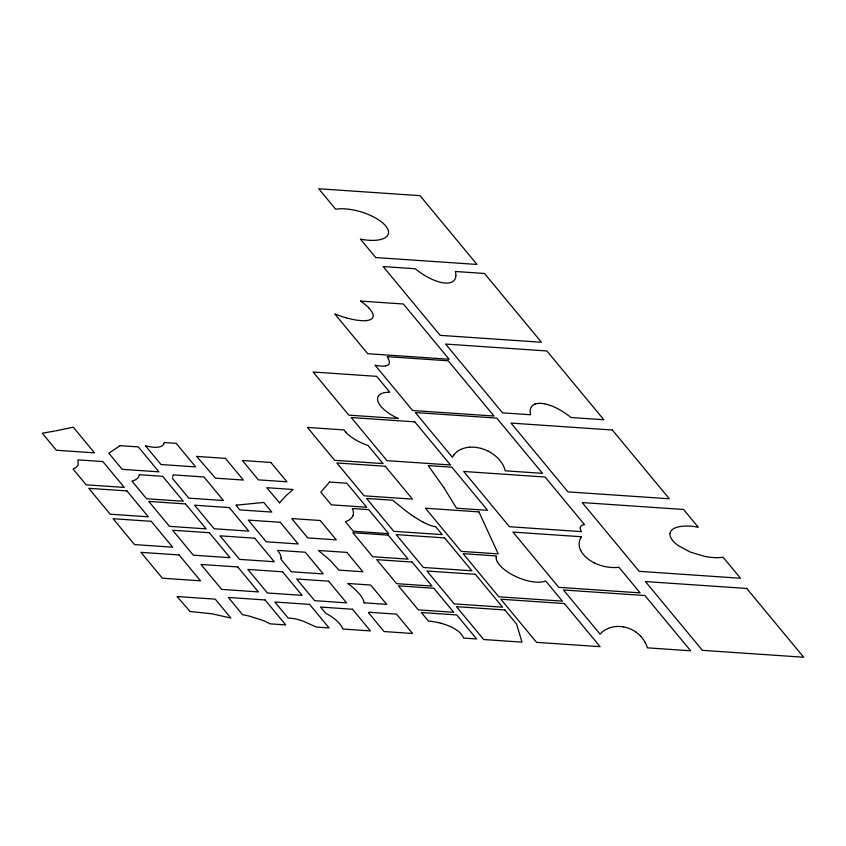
<?xml version="1.0" encoding="UTF-8"?>
<svg xmlns="http://www.w3.org/2000/svg" width="846" height="846" viewBox="0 0 846 846"><rect width="100%" height="100%" fill="white"/><g stroke="black" fill="none" stroke-linecap="round" stroke-linejoin="round"><path stroke-width="1.27" d="M455.835 275.849L455.539 277.678A35.934 15.249 23.3 0 1 453.551 280.988L452.779 281.549A23.455 9.951 23.3 0 1 450.368 282.638L450.019 282.723A20.336 8.629 23.3 0 1 449.765 282.786L449.089 282.913A18.104 7.677 23.3 0 1 445.768 283.093L444.837 283.029A18.411 7.804 23.3 0 1 437.033 281.284L435.701 280.819A24.83 10.533 23.3 0 1 429.366 278.006L427.367 276.959A37.573 15.937 23.3 0 1 421.594 273.438L418.389 271.196A53.192 22.567 23.3 0 1 415.227 268.753L383.164 266.564L440.132 335.344L541.451 342.249L484.483 273.47L455.381 271.492A58.004 24.608 23.3 0 1 455.846 275.859M172.7 477.123L173.06 474.86L203.939 476.964L223.45 500.515L188.753 498.146L172.468 478.35M78.118 464.856L77.969 459.896L102.852 461.546L124.288 487.423L86.165 484.821L73.073 469.012L76.003 467.531L77.843 465.469M580.451 527.026L580.663 526.603A14.921 6.324 23.3 0 1 581.889 525.482L582.418 525.218A17.068 7.244 23.3 0 1 584.533 524.647L545.078 477.017L463.682 471.465L509.451 526.72L581.445 531.626A18.633 7.91 23.3 0 1 580.345 526.995M453.784 455.032L452.377 457.274L415.323 412.541L496.729 418.093L542.498 473.348L505.157 470.799A57.718 24.481 23.3 0 0 502.714 464.496L501.657 462.815A36.103 15.313 23.3 0 0 497.395 457.697L496.507 456.882A24.46 10.374 23.3 0 0 493.313 454.302L492.203 453.53A18.591 7.889 23.3 0 0 488.237 451.204M388.441 364.531L388.155 364.785A15.714 6.662 23.3 0 1 385.818 365.821M460.658 449.522L462.402 448.771A44.859 19.035 23.3 0 1 469.593 447.196M534.661 404.219L535.804 403.817M608.644 628.229L606.032 629.445A86.123 36.537 23.3 0 0 602.014 632.216L600.036 634.119L563.478 589.99L644.885 595.531L690.643 650.786L647.444 647.846A77.927 33.057 23.3 0 0 646.365 644.916L645.16 642.431M56.005 430.804L73.242 427.177L94.509 452.853L56.386 450.252L42.3 433.247L55.022 430.995M366.022 320.613L367.629 320.401A22.366 9.486 23.3 0 0 371.68 318.847A20.008 8.492 23.3 0 0 372.991 317.081L373.139 316.552A22.229 9.422 23.3 0 0 371.119 310.736L368.962 308.081M469.636 447.227L471.624 447.143A26.279 11.146 23.3 0 1 475.505 447.344L476.848 447.523A19.183 8.143 23.3 0 1 481.152 448.443M616.84 626.474L615.169 626.611A45.917 19.479 23.3 0 0 608.708 628.271M360.544 301.081L403.352 304L449.12 359.254L367.724 353.702L334.794 313.951A55.001 23.328 23.3 0 0 344.227 317.239L346.3 317.842M581.488 536.745L512.962 532.081L558.73 587.336L640.136 592.877L618.891 567.232A40.312 17.1 23.3 0 1 611.193 567.465L609.131 567.243A26.818 11.379 23.3 0 1 604.213 566.397L603.917 566.323A20.632 8.756 23.3 0 1 595.859 563.616L594.675 563.034M364.108 602.838L386.707 604.372L370.685 585.03L347.748 583.465A50.993 21.636 23.3 0 1 354.04 588.488L356.536 590.836A45.176 19.162 23.3 0 1 360.978 595.965L362.448 598.249A34.379 14.583 23.3 0 1 364.129 602.849M430.868 621.334L428.425 621.08L421.34 612.525L456.724 614.936L476.615 638.952L463.576 638.064A24.418 10.353 23.3 0 0 462.899 636.552L462.434 635.769A19.966 8.471 23.3 0 0 460.541 633.358L459.769 632.597A17.311 7.339 23.3 0 0 455.571 629.371L454.514 628.726A19.617 8.323 23.3 0 0 450.622 626.696L449.279 626.103A27.707 11.749 23.3 0 0 441.052 623.301M623.576 626.907L622.37 626.717A23.921 10.152 23.3 0 0 616.871 626.495M438.535 622.667L441.041 623.28M346.596 317.927L348.658 318.477A44.108 18.707 23.3 0 0 358.006 320.338L360.153 320.549A32.254 13.684 23.3 0 0 366.043 320.623M481.152 448.443L482.516 448.856A16.571 7.032 23.3 0 1 486.915 450.569L488.237 451.214M423.201 522.162L424.153 522.659A23.677 10.046 23.3 0 0 429.387 525.049L430.096 525.292A11.886 5.044 23.3 0 0 435.637 526.677M414.498 516.959L416.888 518.492A47.418 20.114 23.3 0 0 423.19 522.172M414.159 516.737L412.15 515.383M635.663 631.93L636.668 632.649A21.245 9.01 23.3 0 1 639.417 634.986L640.729 636.308M345.707 432.137A26.649 11.305 23.3 0 0 362.405 443.272L364.266 444.065A29.198 12.383 23.3 0 0 368.01 445.419L383.069 463.597L334.635 460.298L307.415 427.431L344.047 429.927A26.3 11.157 23.3 0 0 344.904 431.09L345.781 432.137M435.605 526.624L442.225 534.619L393.792 531.32L366.572 498.442L392.692 500.229L404.832 510.096A107.389 45.557 23.3 0 0 411.812 515.161M443.79 487.539L428.213 465.586L451.88 467.193L487.613 510.328L456.533 508.203L444.013 487.867M497.342 561.744L498.051 562.96A27.379 11.611 23.3 0 0 501.467 567.042L502.831 568.301A27.918 11.844 23.3 0 0 508.086 572.266L509.927 573.419A28.827 12.225 23.3 0 0 522.944 579.383L525.07 580.06A29.314 12.436 23.3 0 0 537.971 582.217L539.685 582.185A28.764 12.204 23.3 0 0 544.454 581.403L545.649 580.948L562.379 601.136L498.833 596.811L463.111 553.675L496.496 555.949A27.569 11.696 23.3 0 0 496.253 557.028L496.221 558.053M580.821 550.619L581.498 551.846A29.515 12.521 23.3 0 0 584.935 556.245L585.718 556.975A20.05 8.502 23.3 0 0 594.643 563.076M388.557 359.042L387.933 357.847A34.284 14.541 23.3 0 0 387.172 356.631L448.243 360.798L494.011 416.052L412.615 410.5L375.042 365.144A27.95 11.855 23.3 0 0 379.135 365.884L380.795 366.054A18.369 7.794 23.3 0 0 385.839 365.842M430.868 621.334A45.229 19.183 23.3 0 1 438.524 622.645M497.332 561.723A27.379 11.611 23.3 0 1 496.211 558.032M640.782 636.308A40.608 17.227 23.3 0 1 645.064 642.421M623.555 626.875A14.287 6.059 23.3 0 1 635.716 631.909M581.519 536.766A67.648 28.701 23.3 0 0 579.14 543.079L579.193 545.173A45.906 19.479 23.3 0 0 580.747 550.524M453.837 455.053A74.406 31.566 23.3 0 1 460.615 449.49M388.367 359A19.426 8.238 23.3 0 1 388.568 364.584M360.512 301.091A38.112 16.169 23.3 0 1 369.015 308.081M544.422 403.785A18.76 7.952 23.3 0 1 548.578 404.853A20.23 8.576 23.3 0 1 549.117 405.023L550.577 405.52A23.995 10.184 23.3 0 1 555.008 407.37L556.922 408.29A35.225 14.942 23.3 0 1 564.451 412.7L567.666 414.921A50.527 21.436 23.3 0 1 571.008 417.512L603.864 419.753L546.897 350.974L445.578 344.068L502.545 412.848L530.558 414.752L530.231 412.721A50.147 21.277 23.3 0 1 530.601 408.502L530.791 408.068A40.185 17.047 23.3 0 1 530.928 407.74L531.404 406.884A29.621 12.563 23.3 0 1 534.619 404.198M535.835 403.838A18.697 7.931 23.3 0 1 544.401 403.743M281.126 558.053L281.084 557.345A28.944 12.278 23.3 0 0 279.349 552.787L277.583 550.355L305.279 552.237L323.235 573.916L291.299 571.748L280.988 559.301L281.115 558.149M139.347 474.722L138.638 476.869A33.565 14.234 23.3 0 1 137.02 478.741L134.863 480.084A39.138 16.603 23.3 0 1 131.965 481.12L146.57 498.759L183.318 501.255L162.654 476.309L139.347 474.722M388.515 233.052L388.367 233.782A32.233 13.673 23.3 0 1 386.463 236.753L385.163 237.726A40.841 17.322 23.3 0 1 378.754 239.894L376.322 240.232A45.092 19.13 23.3 0 1 366.974 240.105L364.066 239.746A42.279 17.935 23.3 0 1 360.428 239.122L375.687 257.544L477.007 264.449L420.039 195.669L318.72 188.764L335.693 209.258A43.315 18.369 23.3 0 1 338.284 208.92L340.927 208.772A43.971 18.654 23.3 0 1 347.473 209.068L350.593 209.47A40.587 17.216 23.3 0 1 357.773 210.95L361.157 211.902A34.02 14.435 23.3 0 1 368.391 214.503L370.188 215.286A27.802 11.791 23.3 0 1 377.062 218.86L379.939 220.764A23.455 9.951 23.3 0 1 383.904 224.01L384.909 225.025A23.223 9.856 23.3 0 1 387.88 229.372L388.229 230.313A26.712 11.336 23.3 0 1 388.504 233.041M670.064 533.35L670.053 533.403A26.12 11.083 23.3 0 0 670.614 537.189L671.1 538.151A22.662 9.613 23.3 0 0 673.479 541.408L674.474 542.434A23.032 9.771 23.3 0 0 678.439 545.702L690.315 552.089L704.581 556.382A43.453 18.432 23.3 0 0 711.56 557.419L714.362 557.62A45.8 19.426 23.3 0 0 717.598 557.673L720.274 557.535A45.303 19.215 23.3 0 0 723.066 557.186L740.504 578.241L639.185 571.336L582.217 502.566L683.536 509.472L698.214 527.195A43.992 18.665 23.3 0 0 694.598 526.614L691.51 526.265A46.974 19.923 23.3 0 0 682.394 526.244L679.941 526.572A42.279 17.935 23.3 0 0 673.511 528.75L672.158 529.755A32.835 13.927 23.3 0 0 670.233 532.578L670.064 533.35M352.941 515.616L352.412 516.705A48.074 20.399 23.3 0 1 347.558 520.861L345.443 521.781L353.268 531.235L388.642 533.646L368.75 509.63L352.253 508.499A28.14 11.939 23.3 0 1 353.163 510.825L353.385 511.925A36.431 15.461 23.3 0 1 352.93 515.616M163.648 444.129L163.246 444.763A21.742 9.221 23.3 0 1 160.835 446.487L159.883 446.804A21.213 8.999 23.3 0 1 157.092 447.27L155.717 447.323A24.164 10.247 23.3 0 1 150.725 446.9L149.065 446.614A28.362 12.034 23.3 0 1 145.459 445.779L160.994 464.528L195.68 466.897L176.18 443.346L164.135 442.521A24.661 10.459 23.3 0 1 163.648 444.129M378.543 395.833L378.511 395.886A28.299 12.003 23.3 0 0 377.57 399.301L377.686 400.295A27.981 11.876 23.3 0 0 378.913 403.489L379.558 404.547A27.759 11.781 23.3 0 0 383.682 409.253L384.972 410.373A27.622 11.717 23.3 0 0 389.594 413.768L391.18 414.762A27.759 11.781 23.3 0 0 398.487 418.527L348.816 415.143L313.094 372.007L376.629 376.343L389.826 392.269A28.605 12.13 23.3 0 0 379.103 395.177L378.543 395.833M329.528 482.051L320.824 492.161L331.325 504.829L366.699 507.24L346.807 483.225L329.528 482.051M279.508 502.82L266.797 487.698L293.097 489.496L285.969 495.735L279.508 502.82M369.152 612.271L368.602 612.832L384.031 631.539L412.541 633.485L396.51 614.133L369.152 612.271M120.111 445.662L108.838 453.202L122.205 469.34L158.953 471.846L138.3 446.9L120.111 445.662M236.806 505.125L235.949 505.221L239.82 509.895L271.767 512.073L263.783 502.439L236.806 505.125M190.054 611.51L177.078 596.546L215.212 599.137L230.873 618.056L212.187 613.815L190.054 611.51M612.356 430.001L511.026 423.095L567.994 491.875L669.323 498.78L612.356 430.001M414.783 421.847L351.249 417.522L386.971 460.647L450.506 464.983L414.783 421.847M385.258 466.252L336.835 462.952L364.066 495.819L412.488 499.119L385.258 466.252M225.417 458.373L196.61 456.406L215.423 478.149L243.373 480.052L225.417 458.373M270.868 462.455L242.368 460.51L258.39 479.862L286.9 481.808L270.868 462.455M478.931 511.883L425.475 508.235L461.197 551.37L498.231 553.887L478.931 511.883M126.911 490.923L88.788 488.332L110.223 514.209L148.346 516.811L126.911 490.923M185.528 503.92L148.78 501.424L169.443 526.36L206.191 528.866L185.528 503.92M229.298 507.579L194.612 505.21L214.112 528.761L248.798 531.129L229.298 507.579M320.232 520.512L291.722 518.566L307.754 537.919L336.264 539.864L320.232 520.512M280.216 522.268L248.269 520.1L266.226 541.778L298.173 543.957L280.216 522.268M444.615 537.908L396.182 534.598L423.412 567.476L471.835 570.775L444.615 537.908M388.229 535.127L352.856 532.716L372.737 556.731L408.121 559.143L388.229 535.127M151.223 521.316L113.1 518.714L134.535 544.591L172.658 547.193L151.223 521.316M209.396 532.737L172.647 530.231L193.3 555.177L230.059 557.683L209.396 532.737M254.741 538.193L220.055 535.835L239.555 559.375L274.241 561.744L254.741 538.193M346.871 552.406L318.371 550.471L325.414 556.34A71.836 30.477 23.3 0 1 330.649 560.909L338.918 570.13L362.902 571.759L346.871 552.406M412.108 562.061L376.734 559.65L396.626 583.655L431.999 586.067L412.108 562.061M746.732 588.456L645.413 581.551L702.381 650.331L803.7 657.236L746.732 588.456M475.357 574.307L426.934 571.008L454.154 603.885L502.587 607.185L475.357 574.307M179.077 554.944L140.954 552.343L162.39 578.22L200.513 580.821L179.077 554.944M237.737 566.947L200.978 564.441L221.641 589.387L258.39 591.893L237.737 566.947M282.575 571.801L247.889 569.432L267.389 592.983L302.075 595.341L282.575 571.801M433.808 588.256L398.424 585.844L418.315 609.86L453.699 612.271L433.808 588.256M328.618 581.181L296.671 579.002L314.638 600.681L346.574 602.86L328.618 581.181M564.377 603.547L500.832 599.222L536.554 642.347L600.1 646.682L564.377 603.547M504.893 609.966L456.459 606.667L483.69 639.534L522.003 642.146L516.589 624.084L504.893 609.966M265.073 599.962L228.325 597.456L242.612 614.704A60.024 25.465 23.3 0 1 249.348 616.121L262.831 620.414A30.477 12.933 23.3 0 1 266.702 622.117L270.033 623.84L285.737 624.908L265.073 599.962M309.562 604.372L274.865 602.014L288.275 618.204A18.326 7.773 23.3 0 1 291.426 618.267L294.641 618.733A24.587 10.427 23.3 0 1 298.352 619.621L302.043 620.774A33.84 14.35 23.3 0 1 303.64 621.345L316.298 627.055L329.062 627.922L309.562 604.372M352.486 609.236L320.539 607.058L325.625 613.213A28.182 11.95 23.3 0 1 336.962 620.932L338.051 621.979A28.859 12.246 23.3 0 1 341.393 626.093L341.985 627.108A29.028 12.309 23.3 0 1 342.82 629.033L370.442 630.915L352.486 609.236"/></g></svg>
